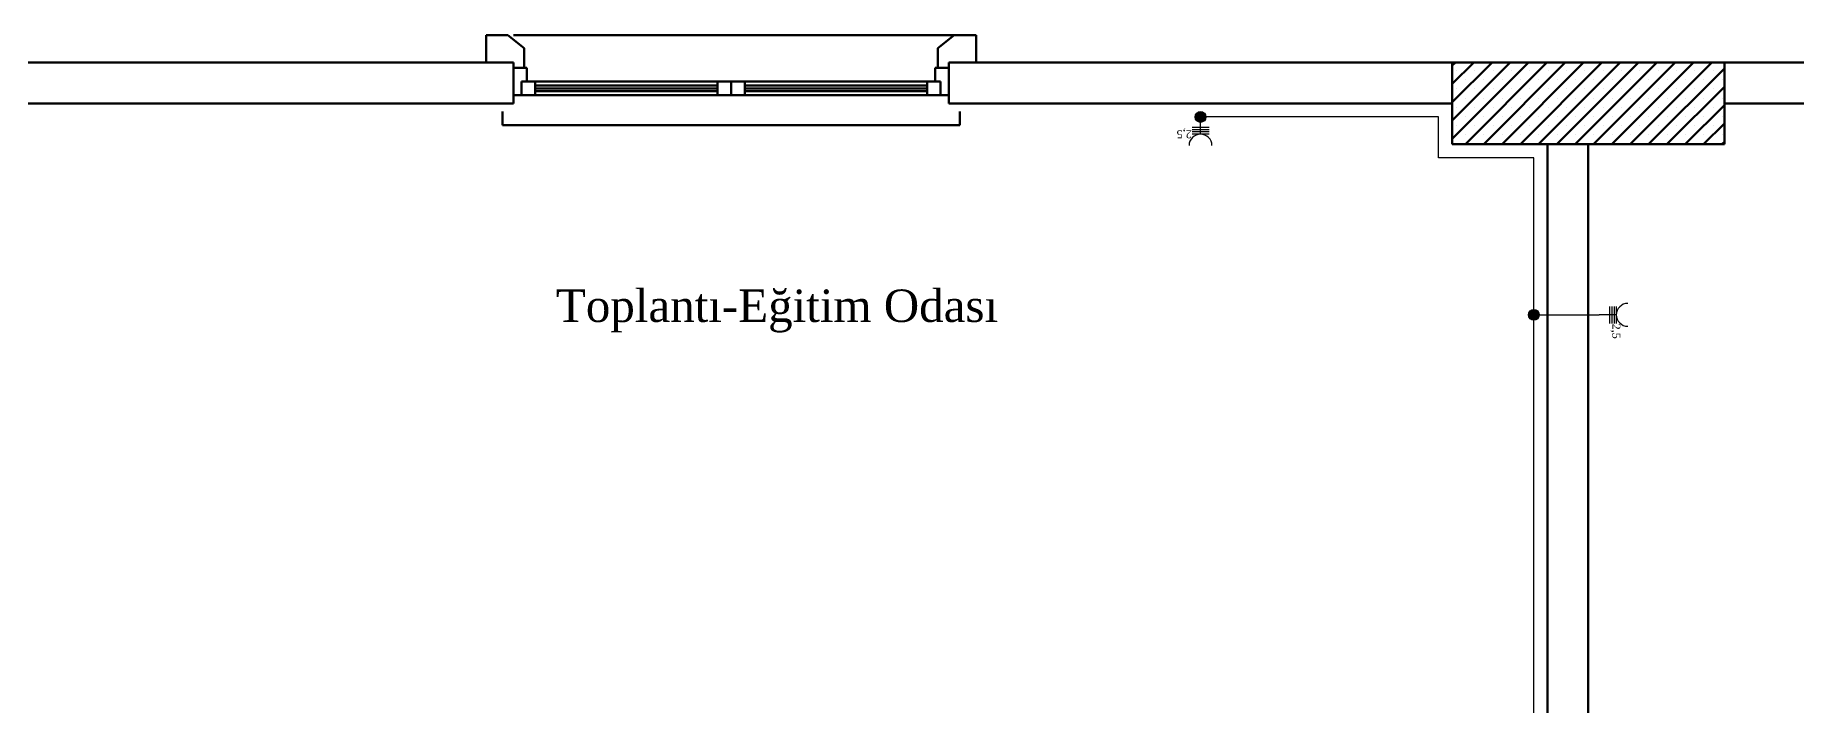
# Model space of a CAD drawing. Header units: millimetres. Extents: x 2046 to 14753, y 2361 to 29276.
# Drawn here: x 6680 to 7328, y 22400 to 22646 of the extents above; entities that cross this region are included whole.
import ezdxf

# ---------------------------------------------------------------- set-up
doc = ezdxf.new("R2010")
doc.units = ezdxf.units.MM
doc.layers.add('A.O. DUVAR', color=7, linetype='Continuous', lineweight=50)
doc.layers.add('priz', color=12, linetype='Continuous', lineweight=25)
doc.layers.add('aydınlatma', color=3, linetype='Continuous')
doc.layers.add('Sorti Kesiti', color=7, linetype='Continuous')
doc.styles.add('A.O. MALZEME', font='times.ttf', dxfattribs={"height": 10})
doc.styles.add('Mimari Yazı', font='times.ttf')

# ---------------------------------------------------------------- blocks, each defined once
blk = doc.blocks.new('*U82')
at = {"layer": 'priz'}
for p, q in [((-5.2, 10.5), (5.2, 10.5)), ((-5.2, 9.2), (5.2, 9.2)), ((-5.2, 7.8), (5.2, 7.8)), ((-5.2, 6.4), (5.2, 6.4)), ((0, 10.5), (0, 0))]:
    blk.add_line(p, q, dxfattribs=at)
blk.add_arc((0, 17.5), 7, 180, 0, dxfattribs=at)
at = {"layer": 'Sorti Kesiti', "style": 'Mimari Yazı'}
blk.add_text('2,5', height=4.9, dxfattribs=at).set_placement((5.4, 8.1))
blk = doc.blocks.new('*U83')
at = {"layer": 'priz'}
for p, q in [((-5.2, 10.5), (5.2, 10.5)), ((-5.2, 9.2), (5.2, 9.2)), ((-5.2, 7.8), (5.2, 7.8)), ((-5.2, 6.4), (5.2, 6.4)), ((0, 10.5), (0, 0))]:
    blk.add_line(p, q, dxfattribs=at)
blk.add_arc((0, 17.5), 7, 180, 0, dxfattribs=at)
at = {"layer": 'Sorti Kesiti', "style": 'Mimari Yazı'}
blk.add_text('2,5', height=4.9, dxfattribs=at).set_placement((5.4, 8.1))
blk = doc.blocks.new('buat priz')
at = {"layer": 'aydınlatma'}
h = blk.add_hatch(color=1, dxfattribs=at)
h.set_gradient(color1=(153, 27, 30), color2=(248, 153, 30), tint=1)
edge = h.paths.add_edge_path()
edge.add_arc((0, 0), 2, 0, 360)
at = {"layer": 'aydınlatma', "color": 1}
blk.add_circle((0, 0), 2, dxfattribs=at)

msp = doc.modelspace()

# ---------------------------------------------------------------- linework, layer by layer
at = {"layer": 'A.O. DUVAR', "ltscale": 100}
for p, q in [((6854.137, 22645.858), (6846.152, 22645.858)), ((6846.152, 22645.858), (6846.152, 22635.858)), ((6854.137, 22645.858), (6846.152, 22645.858)), ((6846.152, 22645.858), (6846.152, 22635.858)), ((6860.152, 22641.06), (6854.137, 22645.858)), ((6860.152, 22641.06), (6854.137, 22645.858)), ((7012.152, 22641.06), (7018.167, 22645.858)), ((7012.152, 22641.06), (7018.167, 22645.858)), ((7018.167, 22645.858), (7026.152, 22645.858)), ((7018.167, 22645.858), (7026.152, 22645.858)), ((7026.152, 22645.858), (7026.152, 22635.858)), ((7026.152, 22645.858), (7026.152, 22635.858)), ((6860.152, 22633.858), (6860.152, 22641.06)), ((6860.152, 22633.858), (6860.152, 22641.06)), ((7012.152, 22633.858), (7012.152, 22641.06)), ((7012.152, 22633.858), (7012.152, 22641.06)), ((6846.152, 22635.858), (6856.152, 22635.858)), ((6846.152, 22635.858), (6856.152, 22635.858)), ((6856.152, 22635.858), (6856.152, 22633.858)), ((6856.152, 22635.858), (6856.152, 22633.858)), ((6856.152, 22633.858), (6860.152, 22633.858)), ((6856.152, 22633.858), (6860.152, 22633.858)), ((7016.152, 22633.858), (7012.152, 22633.858)), ((7016.152, 22633.858), (7012.152, 22633.858)), ((7026.152, 22635.858), (7016.152, 22635.858)), ((7016.152, 22635.858), (7016.152, 22633.858)), ((7026.152, 22635.858), (7016.152, 22635.858)), ((7016.152, 22635.858), (7016.152, 22633.858))]:
    msp.add_line(p, q, dxfattribs=at)
at = {"layer": 'A.O. DUVAR'}
for p, q in [((6856.137, 22645.858), (7018.167, 22645.858)), ((6856.137, 22645.858), (7018.167, 22645.858)), ((6671.152, 22635.858), (6856.152, 22635.858)), ((6856.152, 22635.858), (6856.152, 22620.858)), ((6861.152, 22633.858), (6856.152, 22633.858)), ((6856.152, 22633.858), (6856.152, 22623.858)), ((6861.152, 22633.858), (6856.152, 22633.858)), ((6856.152, 22633.858), (6856.152, 22623.858)), ((6861.152, 22628.858), (6861.152, 22633.858)), ((6861.152, 22628.858), (6861.152, 22633.858)), ((7011.152, 22633.858), (7016.152, 22633.858)), ((7011.152, 22628.858), (7011.152, 22633.858)), ((7011.152, 22633.858), (7016.152, 22633.858)), ((7011.152, 22628.858), (7011.152, 22633.858)), ((7016.152, 22635.858), (7201.152, 22635.858)), ((7016.152, 22620.858), (7016.152, 22635.858)), ((7016.152, 22633.858), (7016.152, 22623.858)), ((7016.152, 22633.858), (7016.152, 22623.858)), ((7201.152, 22635.858), (7301.152, 22635.858)), ((7201.152, 22605.858), (7201.152, 22635.858)), ((7201.152, 22635.858), (7201.152, 22620.858)), ((7301.152, 22635.858), (7301.152, 22605.858)), ((7301.152, 22620.858), (7301.152, 22635.858)), ((7301.152, 22635.858), (7341.152, 22635.858)), ((6856.152, 22623.858), (6859.152, 22623.858)), ((6856.152, 22623.858), (6859.152, 22623.858)), ((6859.152, 22623.858), (6859.152, 22628.858)), ((6859.152, 22628.858), (6861.152, 22628.858)), ((6864.152, 22628.858), (6859.152, 22628.858)), ((6859.152, 22628.858), (6859.152, 22623.858)), ((6859.152, 22623.858), (6859.152, 22628.858)), ((6859.152, 22628.858), (6861.152, 22628.858)), ((6864.152, 22628.858), (6859.152, 22628.858)), ((6859.152, 22628.858), (6859.152, 22623.858)), ((6859.152, 22623.858), (6864.152, 22623.858)), ((6859.152, 22623.858), (6864.152, 22623.858)), ((6931.152, 22628.858), (6864.152, 22628.858)), ((6864.152, 22623.858), (6864.152, 22628.858)), ((6931.152, 22628.858), (6864.152, 22628.858)), ((6864.152, 22623.858), (6864.152, 22628.858)), ((6864.152, 22627.358), (6931.152, 22627.358)), ((6864.152, 22627.358), (6931.152, 22627.358)), ((6864.152, 22626.358), (6931.152, 22626.358)), ((6864.152, 22626.358), (6931.152, 22626.358)), ((6864.152, 22625.358), (6931.152, 22625.358)), ((6864.152, 22625.358), (6931.152, 22625.358)), ((6864.152, 22623.858), (6931.152, 22623.858)), ((6864.152, 22623.858), (6931.152, 22623.858)), ((6936.152, 22628.858), (6931.152, 22628.858)), ((6931.152, 22628.858), (6931.152, 22623.858)), ((6936.152, 22628.858), (6931.152, 22628.858)), ((6931.152, 22628.858), (6931.152, 22623.858)), ((6931.152, 22623.858), (6936.152, 22623.858)), ((6931.152, 22623.858), (6936.152, 22623.858)), ((6936.152, 22623.858), (6936.152, 22628.858)), ((6936.152, 22623.858), (6936.152, 22628.858)), ((6936.152, 22628.858), (6941.152, 22628.858)), ((6936.152, 22623.858), (6936.152, 22628.858)), ((6936.152, 22623.858), (6936.152, 22628.858)), ((6936.152, 22628.858), (6941.152, 22628.858)), ((6941.152, 22623.858), (6936.152, 22623.858)), ((6941.152, 22623.858), (6936.152, 22623.858)), ((6941.152, 22628.858), (6941.152, 22623.858)), ((6941.152, 22628.858), (7008.152, 22628.858)), ((6941.152, 22628.858), (6941.152, 22623.858)), ((6941.152, 22628.858), (7008.152, 22628.858)), ((7008.152, 22627.358), (6941.152, 22627.358)), ((7008.152, 22627.358), (6941.152, 22627.358)), ((7008.152, 22626.358), (6941.152, 22626.358)), ((7008.152, 22626.358), (6941.152, 22626.358)), ((7008.152, 22625.358), (6941.152, 22625.358)), ((7008.152, 22625.358), (6941.152, 22625.358)), ((7008.152, 22623.858), (6941.152, 22623.858)), ((7008.152, 22623.858), (6941.152, 22623.858)), ((7008.152, 22623.858), (7008.152, 22628.858)), ((7008.152, 22628.858), (7013.152, 22628.858)), ((7008.152, 22623.858), (7008.152, 22628.858)), ((7008.152, 22628.858), (7013.152, 22628.858)), ((7013.152, 22623.858), (7008.152, 22623.858)), ((7013.152, 22623.858), (7008.152, 22623.858)), ((7013.152, 22628.858), (7011.152, 22628.858)), ((7013.152, 22628.858), (7011.152, 22628.858)), ((7013.152, 22623.858), (7013.152, 22628.858)), ((7013.152, 22628.858), (7013.152, 22623.858)), ((7013.152, 22623.858), (7013.152, 22628.858)), ((7013.152, 22628.858), (7013.152, 22623.858)), ((7016.152, 22623.858), (7013.152, 22623.858)), ((7016.152, 22623.858), (7013.152, 22623.858)), ((6856.152, 22620.858), (6671.152, 22620.858)), ((6852.152, 22617.858), (6852.152, 22612.858)), ((6852.152, 22617.858), (6852.152, 22612.858)), ((7201.152, 22620.858), (7016.152, 22620.858)), ((7020.152, 22612.858), (7020.152, 22617.858)), ((7020.152, 22612.858), (7020.152, 22617.858)), ((7341.152, 22620.858), (7301.152, 22620.858)), ((6852.152, 22612.858), (7020.152, 22612.858)), ((6852.152, 22612.858), (7020.152, 22612.858)), ((7301.152, 22605.858), (7201.152, 22605.858)), ((7236.152, 22605.858), (7251.152, 22605.858)), ((7236.152, 22150.858), (7236.152, 22605.858)), ((7251.152, 22605.858), (7251.152, 22150.858))]:
    msp.add_line(p, q, dxfattribs=at)
at = {"layer": 'A.O. DUVAR', "linetype": 'Continuous', "ltscale": 10}
for p, q in [((7201.152, 22634.724), (7202.286, 22635.858)), ((7201.152, 22627.989), (7209.021, 22635.858)), ((7201.152, 22621.254), (7215.757, 22635.858)), ((7201.152, 22614.519), (7222.492, 22635.858)), ((7201.152, 22607.784), (7229.227, 22635.858)), ((7202.68, 22632.885), (7202.68, 22632.885)), ((7205.962, 22605.858), (7235.962, 22635.858)), ((7206.048, 22629.517), (7206.048, 22629.517)), ((7209.416, 22632.885), (7209.416, 22632.885)), ((7212.697, 22605.858), (7242.697, 22635.858)), ((7212.783, 22629.517), (7212.783, 22629.517)), ((7216.151, 22632.885), (7216.151, 22632.885)), ((7219.433, 22605.858), (7249.433, 22635.858)), ((7219.518, 22629.517), (7219.518, 22629.517)), ((7222.886, 22632.885), (7222.886, 22632.885)), ((7226.168, 22605.858), (7256.168, 22635.858)), ((7226.254, 22629.517), (7226.254, 22629.517)), ((7229.621, 22632.885), (7229.621, 22632.885)), ((7232.903, 22605.858), (7262.903, 22635.858)), ((7232.989, 22629.517), (7232.989, 22629.517)), ((7236.356, 22632.885), (7236.356, 22632.885)), ((7239.638, 22605.858), (7269.638, 22635.858)), ((7239.724, 22629.517), (7239.724, 22629.517)), ((7243.092, 22632.885), (7243.092, 22632.885)), ((7246.373, 22605.858), (7276.373, 22635.858)), ((7246.459, 22629.517), (7246.459, 22629.517)), ((7249.827, 22632.885), (7249.827, 22632.885)), ((7253.109, 22605.858), (7283.109, 22635.858)), ((7253.194, 22629.517), (7253.194, 22629.517)), ((7256.562, 22632.885), (7256.562, 22632.885)), ((7259.844, 22605.858), (7289.844, 22635.858)), ((7259.93, 22629.517), (7259.93, 22629.517)), ((7263.297, 22632.885), (7263.297, 22632.885)), ((7266.579, 22605.858), (7296.579, 22635.858)), ((7266.665, 22629.517), (7266.665, 22629.517)), ((7270.032, 22632.885), (7270.032, 22632.885)), ((7273.314, 22605.858), (7301.152, 22633.697)), ((7273.4, 22629.517), (7273.4, 22629.517)), ((7276.768, 22632.885), (7276.768, 22632.885)), ((7280.135, 22629.517), (7280.135, 22629.517)), ((7283.503, 22632.885), (7283.503, 22632.885)), ((7286.87, 22629.517), (7286.87, 22629.517)), ((7290.238, 22632.885), (7290.238, 22632.885)), ((7293.606, 22629.517), (7293.606, 22629.517)), ((7296.973, 22632.885), (7296.973, 22632.885)), ((7300.341, 22629.517), (7300.341, 22629.517)), ((7202.68, 22626.15), (7202.68, 22626.15)), ((7209.416, 22626.15), (7209.416, 22626.15)), ((7216.151, 22626.15), (7216.151, 22626.15)), ((7222.886, 22626.15), (7222.886, 22626.15)), ((7229.621, 22626.15), (7229.621, 22626.15)), ((7236.356, 22626.15), (7236.356, 22626.15)), ((7243.092, 22626.15), (7243.092, 22626.15)), ((7249.827, 22626.15), (7249.827, 22626.15)), ((7256.562, 22626.15), (7256.562, 22626.15)), ((7263.297, 22626.15), (7263.297, 22626.15)), ((7270.032, 22626.15), (7270.032, 22626.15)), ((7276.768, 22626.15), (7276.768, 22626.15)), ((7280.049, 22605.858), (7301.152, 22626.961)), ((7283.503, 22626.15), (7283.503, 22626.15)), ((7290.238, 22626.15), (7290.238, 22626.15)), ((7296.973, 22626.15), (7296.973, 22626.15)), ((7202.68, 22619.415), (7202.68, 22619.415)), ((7206.048, 22622.782), (7206.048, 22622.782)), ((7209.416, 22619.415), (7209.416, 22619.415)), ((7212.783, 22622.782), (7212.783, 22622.782)), ((7216.151, 22619.415), (7216.151, 22619.415)), ((7219.518, 22622.782), (7219.518, 22622.782)), ((7222.886, 22619.415), (7222.886, 22619.415)), ((7226.254, 22622.782), (7226.254, 22622.782)), ((7229.621, 22619.415), (7229.621, 22619.415)), ((7232.989, 22622.782), (7232.989, 22622.782)), ((7236.356, 22619.415), (7236.356, 22619.415)), ((7239.724, 22622.782), (7239.724, 22622.782)), ((7243.092, 22619.415), (7243.092, 22619.415)), ((7246.459, 22622.782), (7246.459, 22622.782)), ((7249.827, 22619.415), (7249.827, 22619.415)), ((7253.194, 22622.782), (7253.194, 22622.782)), ((7256.562, 22619.415), (7256.562, 22619.415)), ((7259.93, 22622.782), (7259.93, 22622.782)), ((7263.297, 22619.415), (7263.297, 22619.415)), ((7266.665, 22622.782), (7266.665, 22622.782)), ((7270.032, 22619.415), (7270.032, 22619.415)), ((7273.4, 22622.782), (7273.4, 22622.782)), ((7276.768, 22619.415), (7276.768, 22619.415)), ((7280.135, 22622.782), (7280.135, 22622.782)), ((7283.503, 22619.415), (7283.503, 22619.415)), ((7286.785, 22605.858), (7301.152, 22620.226)), ((7286.87, 22622.782), (7286.87, 22622.782)), ((7290.238, 22619.415), (7290.238, 22619.415)), ((7293.606, 22622.782), (7293.606, 22622.782)), ((7296.973, 22619.415), (7296.973, 22619.415)), ((7300.341, 22622.782), (7300.341, 22622.782)), ((7202.68, 22612.679), (7202.68, 22612.679)), ((7206.048, 22616.047), (7206.048, 22616.047)), ((7209.416, 22612.679), (7209.416, 22612.679)), ((7212.783, 22616.047), (7212.783, 22616.047)), ((7216.151, 22612.679), (7216.151, 22612.679)), ((7219.518, 22616.047), (7219.518, 22616.047)), ((7222.886, 22612.679), (7222.886, 22612.679)), ((7226.254, 22616.047), (7226.254, 22616.047)), ((7229.621, 22612.679), (7229.621, 22612.679)), ((7232.989, 22616.047), (7232.989, 22616.047)), ((7236.356, 22612.679), (7236.356, 22612.679)), ((7239.724, 22616.047), (7239.724, 22616.047)), ((7243.092, 22612.679), (7243.092, 22612.679)), ((7246.459, 22616.047), (7246.459, 22616.047)), ((7249.827, 22612.679), (7249.827, 22612.679)), ((7253.194, 22616.047), (7253.194, 22616.047)), ((7256.562, 22612.679), (7256.562, 22612.679)), ((7259.93, 22616.047), (7259.93, 22616.047)), ((7263.297, 22612.679), (7263.297, 22612.679)), ((7266.665, 22616.047), (7266.665, 22616.047)), ((7270.032, 22612.679), (7270.032, 22612.679)), ((7273.4, 22616.047), (7273.4, 22616.047)), ((7276.768, 22612.679), (7276.768, 22612.679)), ((7280.135, 22616.047), (7280.135, 22616.047)), ((7283.503, 22612.679), (7283.503, 22612.679)), ((7286.87, 22616.047), (7286.87, 22616.047)), ((7290.238, 22612.679), (7290.238, 22612.679)), ((7293.52, 22605.858), (7301.152, 22613.491)), ((7293.606, 22616.047), (7293.606, 22616.047)), ((7296.973, 22612.679), (7296.973, 22612.679)), ((7300.341, 22616.047), (7300.341, 22616.047)), ((7202.68, 22605.944), (7202.68, 22605.944)), ((7206.048, 22609.312), (7206.048, 22609.312)), ((7209.416, 22605.944), (7209.416, 22605.944)), ((7212.783, 22609.312), (7212.783, 22609.312)), ((7216.151, 22605.944), (7216.151, 22605.944)), ((7219.518, 22609.312), (7219.518, 22609.312)), ((7222.886, 22605.944), (7222.886, 22605.944)), ((7226.254, 22609.312), (7226.254, 22609.312)), ((7229.621, 22605.944), (7229.621, 22605.944)), ((7232.989, 22609.312), (7232.989, 22609.312)), ((7236.356, 22605.944), (7236.356, 22605.944)), ((7239.724, 22609.312), (7239.724, 22609.312)), ((7243.092, 22605.944), (7243.092, 22605.944)), ((7246.459, 22609.312), (7246.459, 22609.312)), ((7249.827, 22605.944), (7249.827, 22605.944)), ((7253.194, 22609.312), (7253.194, 22609.312)), ((7256.562, 22605.944), (7256.562, 22605.944)), ((7259.93, 22609.312), (7259.93, 22609.312)), ((7263.297, 22605.944), (7263.297, 22605.944)), ((7266.665, 22609.312), (7266.665, 22609.312)), ((7270.032, 22605.944), (7270.032, 22605.944)), ((7273.4, 22609.312), (7273.4, 22609.312)), ((7276.768, 22605.944), (7276.768, 22605.944)), ((7280.135, 22609.312), (7280.135, 22609.312)), ((7283.503, 22605.944), (7283.503, 22605.944)), ((7286.87, 22609.312), (7286.87, 22609.312)), ((7290.238, 22605.944), (7290.238, 22605.944)), ((7293.606, 22609.312), (7293.606, 22609.312)), ((7296.973, 22605.944), (7296.973, 22605.944)), ((7300.255, 22605.858), (7301.152, 22606.756)), ((7300.341, 22609.312), (7300.341, 22609.312))]:
    msp.add_line(p, q, dxfattribs=at)
at = {"layer": 'priz'}
for points in [[(7231.144, 22115.858), (7196.144, 22115.858), (7196.144, 22155.858), (7231.144, 22155.858), (7231.144, 22600.858), (7196.144, 22600.858), (7196.144, 22615.858), (7108.652, 22615.858)], [(7231.144, 22543.187), (7255.144, 22543.187)]]:
    msp.add_lwpolyline(points, dxfattribs=at)

# ---------------------------------------------------------------- block references
for p in [(7108.652, 22615.858), (7231.144, 22543.187)]:
    msp.add_blockref('buat priz', p, dxfattribs=at)
at = {"layer": 'priz', "xscale": 0.6, "yscale": 0.6, "zscale": 0.6}
for name, p, rotation in [('*U83', (7108.652, 22615.858), 179.9999999893283), ('*U82', (7255.144, 22543.187), 270)]:
    msp.add_blockref(name, p, dxfattribs=dict(at, rotation=rotation))

# ---------------------------------------------------------------- texts
at = {"layer": 'A.O. DUVAR', "style": 'A.O. MALZEME'}
msp.add_text('Toplantı-Eğitim Odası', height=11.91743, dxfattribs=at).set_placement((6871.79, 22540.58))

doc.saveas('drawing.dxf')
